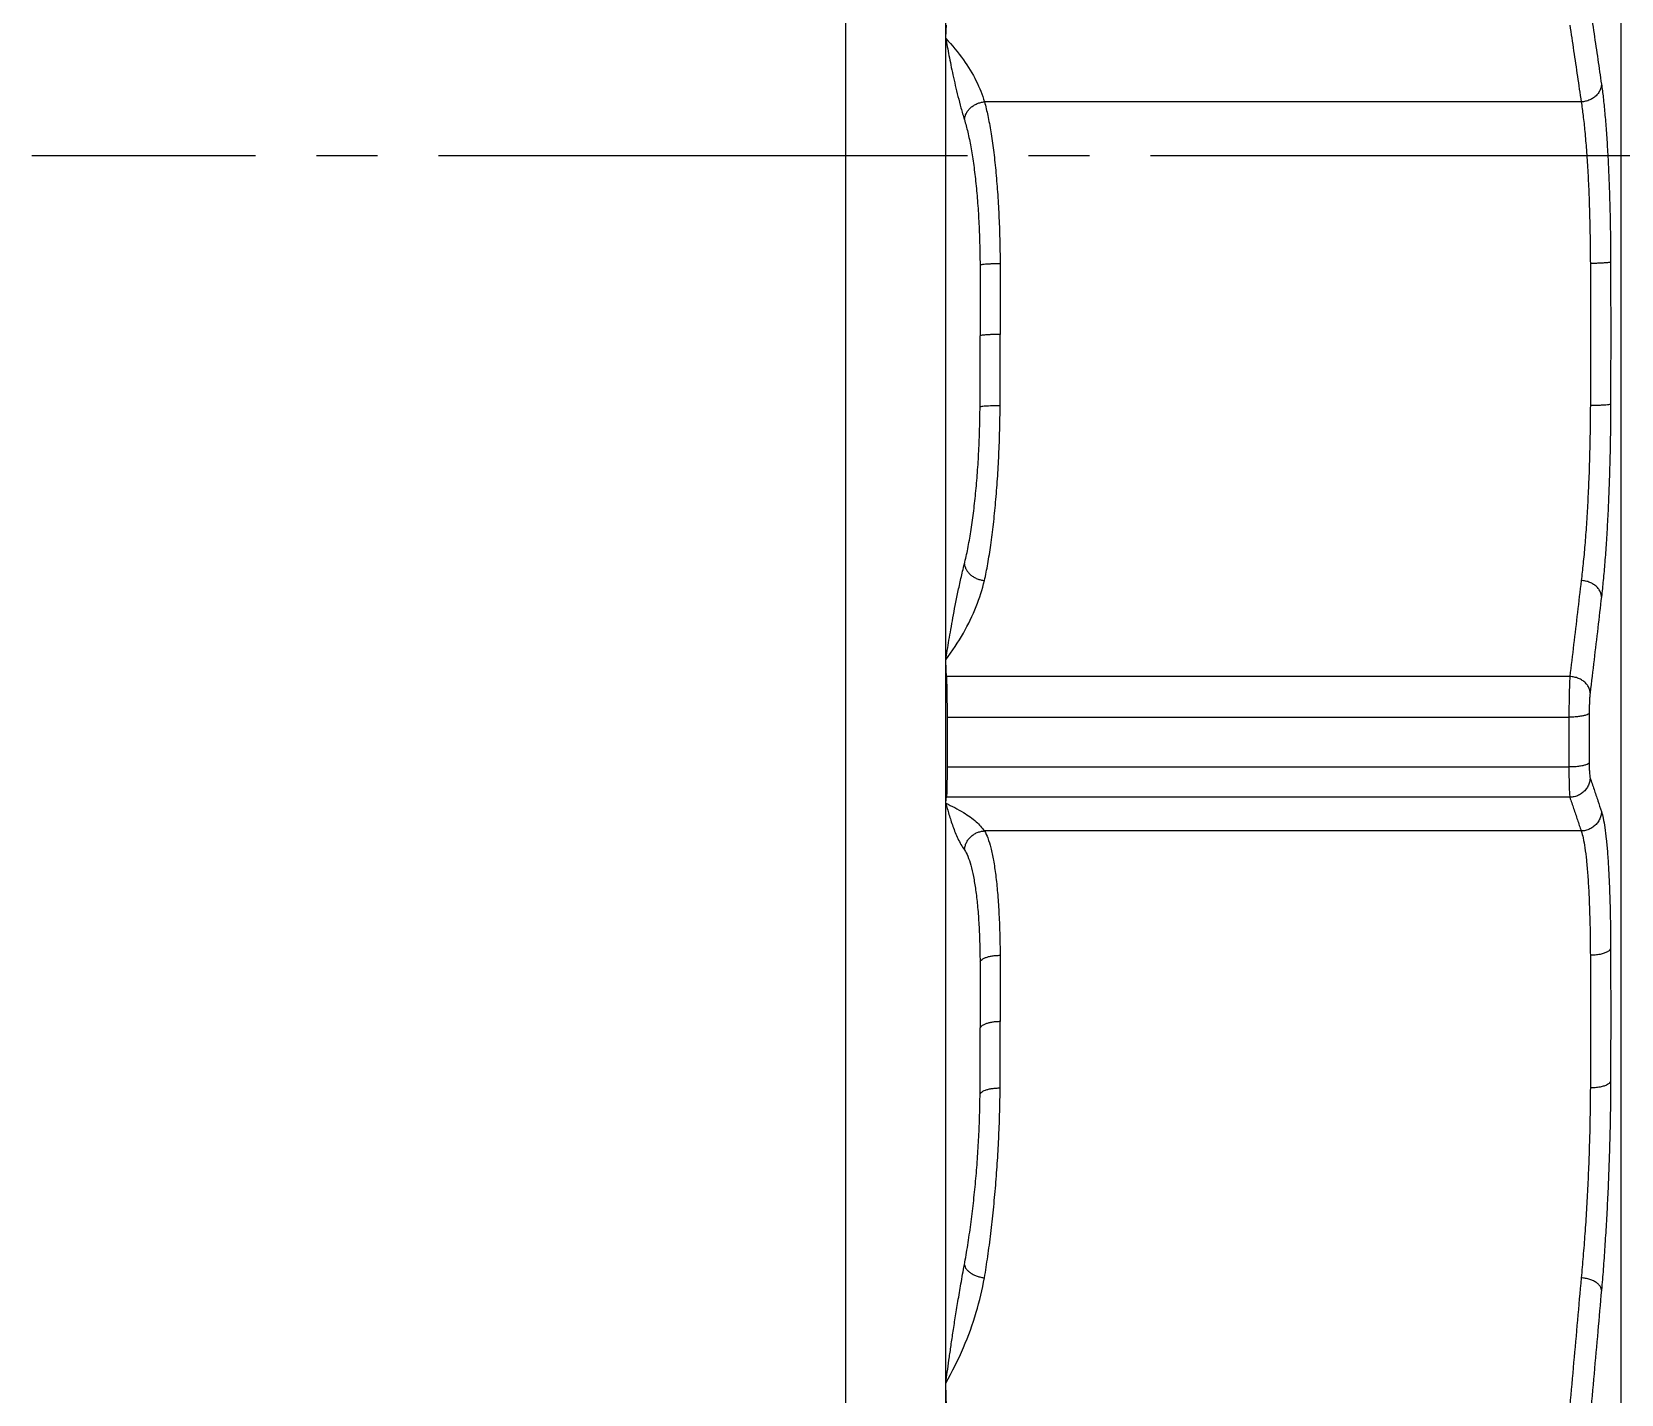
# Model space of a CAD drawing. Extents: x -19 to 350, y -1 to 245.
# Drawn here: x 257.29 to 296.36, y 149.31 to 182.8 of the extents above; entities that cross this region are included whole.
import ezdxf

# ---------------------------------------------------------------- set-up
doc = ezdxf.new("R2010")
doc.units = 0
doc.header["$MEASUREMENT"] = 0
doc.linetypes.add('CENTER', pattern=[17.5, 13, -1.5, 1.5, -1.5])
doc.layers.get('0').update_dxf_attribs({"linetype": 'CONTINUOUS'})
doc.layers.add('CENTER', color=1, linetype='CENTER')

msp = doc.modelspace()

# ---------------------------------------------------------------- linework, layer by layer
at = {"color": 7, "linetype": 'Continuous'}
for p, q in [((279.761, 116.313), (279.761, 243.066)), ((277.293, 242.6), (277.293, 116.9)), ((296.363, 125.188), (296.363, 234.217)), ((295.379, 181.077), (280.711, 181.077)), ((295.1, 166.953), (279.777, 166.953)), ((295.576, 166.052), (295.576, 164.836)), ((279.791, 165.954), (279.791, 164.729)), ((279.791, 165.954), (295.077, 165.954)), ((295.077, 165.954), (295.077, 164.729)), ((279.791, 164.729), (295.077, 164.729)), ((295.1, 163.985), (279.777, 163.985)), ((295.379, 163.156), (280.711, 163.156))]:
    msp.add_line(p, q, dxfattribs=at)
for points, knots in [([(295.599, 183.402), (295.631, 183.185), (295.694, 182.758), (295.787, 182.129), (295.848, 181.716), (295.877, 181.513)], [0, 0, 0, 0, 0.658094, 1.293507, 1.909191, 1.909191, 1.909191, 1.909191]), ([(279.761, 182.634), (279.764, 182.689), (279.769, 182.799), (279.774, 182.909), (279.777, 182.965)], [0, 0, 0, 0, 0.1648332, 0.3310737, 0.3310737, 0.3310737, 0.3310737]), ([(295.1, 182.965), (295.131, 182.754), (295.194, 182.333), (295.287, 181.704), (295.348, 181.286), (295.379, 181.077)], [0, 0, 0, 0, 0.639271, 1.275296, 1.908054, 1.908054, 1.908054, 1.908054]), ([(279.761, 182.634), (279.916, 182.469), (280.194, 182.139), (280.516, 181.614), (280.657, 181.252), (280.711, 181.077)], [0, 0, 0, 0, 0.679697, 1.289985, 1.838837, 1.838837, 1.838837, 1.838837]), ([(279.761, 182.634), (279.773, 182.567), (279.798, 182.427), (279.839, 182.21), (279.884, 181.979), (279.936, 181.734), (279.994, 181.476), (280.059, 181.206), (280.133, 180.926), (280.189, 180.737), (280.218, 180.641)], [0, 0, 0, 0, 0.204662, 0.426044, 0.662047, 0.912514, 1.177151, 1.455234, 1.745391, 2.045759, 2.045759, 2.045759, 2.045759]), ([(295.877, 181.513), (295.876, 181.481), (295.865, 181.417), (295.825, 181.326), (295.764, 181.244), (295.685, 181.175), (295.591, 181.122), (295.488, 181.088), (295.415, 181.078), (295.379, 181.077)], [0, 0, 0, 0, 0.0958261, 0.1939704, 0.2951492, 0.3994713, 0.5064683, 0.6152169, 0.7245125, 0.7245125, 0.7245125, 0.7245125]), ([(295.877, 181.513), (295.894, 181.403), (295.924, 181.166), (295.962, 180.787), (295.997, 180.363), (296.027, 179.898), (296.052, 179.398), (296.073, 178.866), (296.089, 178.307), (296.099, 177.73), (296.102, 177.339), (296.102, 177.141)], [0, 0, 0, 0, 0.333387, 0.716332, 1.142969, 1.609759, 2.112522, 2.646836, 3.207261, 3.788244, 4.380164, 4.380164, 4.380164, 4.380164]), ([(280.218, 180.641), (280.221, 180.669), (280.232, 180.724), (280.265, 180.802), (280.313, 180.875), (280.375, 180.939), (280.448, 180.994), (280.53, 181.036), (280.619, 181.065), (280.68, 181.075), (280.711, 181.077)], [0, 0, 0, 0, 0.0822591, 0.166706, 0.253577, 0.3427711, 0.4338882, 0.526297, 0.619218, 0.7118152, 0.7118152, 0.7118152, 0.7118152]), ([(280.711, 181.077), (280.742, 180.966), (280.799, 180.722), (280.871, 180.327), (280.936, 179.879), (280.99, 179.385), (281.034, 178.852), (281.067, 178.289), (281.088, 177.704), (281.094, 177.307), (281.095, 177.106)], [0, 0, 0, 0, 0.346323, 0.749909, 1.204736, 1.704244, 2.241223, 2.807998, 3.396597, 3.998885, 3.998885, 3.998885, 3.998885]), ([(295.379, 181.077), (295.397, 180.966), (295.43, 180.722), (295.472, 180.329), (295.51, 179.882), (295.542, 179.389), (295.568, 178.856), (295.587, 178.292), (295.599, 177.705), (295.603, 177.307), (295.604, 177.106)], [0, 0, 0, 0, 0.338852, 0.736498, 1.187115, 1.683972, 2.219754, 2.786719, 3.37659, 3.980825, 3.980825, 3.980825, 3.980825]), ([(280.218, 180.641), (280.249, 180.54), (280.307, 180.319), (280.38, 179.962), (280.443, 179.56), (280.497, 179.117), (280.541, 178.641), (280.574, 178.136), (280.595, 177.61), (280.601, 177.253), (280.602, 177.072)], [0, 0, 0, 0, 0.317937, 0.683982, 1.092962, 1.540199, 2.020672, 2.528658, 3.057508, 3.599609, 3.599609, 3.599609, 3.599609]), ([(280.602, 177.072), (280.61, 177.076), (280.635, 177.081), (280.68, 177.088), (280.741, 177.093), (280.816, 177.098), (280.903, 177.102), (280.997, 177.105), (281.062, 177.106), (281.095, 177.106)], [0, 0, 0, 0, 0.027801, 0.0736834, 0.1360919, 0.2126411, 0.3003362, 0.3957215, 0.4950276, 0.4950276, 0.4950276, 0.4950276]), ([(280.602, 177.072), (280.603, 176.879), (280.605, 176.491), (280.606, 175.91), (280.607, 175.522), (280.607, 175.329)], [0, 0, 0, 0, 0.581153, 1.162422, 1.743649, 1.743649, 1.743649, 1.743649]), ([(281.095, 177.106), (281.096, 176.912), (281.098, 176.524), (281.099, 175.942), (281.099, 175.554), (281.099, 175.36)], [0, 0, 0, 0, 0.582205, 1.164269, 1.746206, 1.746206, 1.746206, 1.746206]), ([(296.102, 177.141), (296.096, 177.135), (296.067, 177.131), (296.015, 177.122), (295.935, 177.116), (295.837, 177.11), (295.724, 177.107), (295.645, 177.106), (295.604, 177.106)], [0, 0, 0, 0, 0.0269332, 0.0819168, 0.162237, 0.2631467, 0.3785474, 0.5014245, 0.5014245, 0.5014245, 0.5014245]), ([(295.604, 177.106), (295.605, 176.718), (295.606, 175.942), (295.606, 174.778), (295.605, 174.001), (295.604, 173.613)], [0, 0, 0, 0, 1.164155, 2.32825, 3.492399, 3.492399, 3.492399, 3.492399]), ([(296.102, 177.141), (296.103, 176.753), (296.104, 175.976), (296.104, 174.811), (296.103, 174.035), (296.102, 173.646)], [0, 0, 0, 0, 1.164744, 2.330144, 3.494885, 3.494885, 3.494885, 3.494885]), ([(280.602, 173.585), (280.603, 173.779), (280.605, 174.166), (280.606, 174.747), (280.607, 175.135), (280.607, 175.329)], [0, 0, 0, 0, 0.581156, 1.162427, 1.743655, 1.743655, 1.743655, 1.743655]), ([(281.099, 175.36), (281.066, 175.36), (281.002, 175.359), (280.908, 175.357), (280.821, 175.354), (280.745, 175.349), (280.684, 175.344), (280.639, 175.337), (280.615, 175.332), (280.607, 175.329)], [0, 0, 0, 0, 0.0990016, 0.1941165, 0.2819802, 0.3591335, 0.4215918, 0.4671908, 0.494862, 0.494862, 0.494862, 0.494862]), ([(281.095, 173.613), (281.096, 173.807), (281.098, 174.196), (281.099, 174.778), (281.099, 175.166), (281.099, 175.36)], [0, 0, 0, 0, 0.582205, 1.164269, 1.746206, 1.746206, 1.746206, 1.746206]), ([(280.218, 169.719), (280.249, 169.843), (280.306, 170.106), (280.379, 170.521), (280.443, 170.975), (280.497, 171.459), (280.541, 171.969), (280.574, 172.498), (280.595, 173.039), (280.601, 173.403), (280.602, 173.585)], [0, 0, 0, 0, 0.382464, 0.806379, 1.265693, 1.755139, 2.269165, 2.801557, 3.345247, 3.892333, 3.892333, 3.892333, 3.892333]), ([(280.602, 173.585), (280.61, 173.589), (280.635, 173.593), (280.68, 173.6), (280.741, 173.605), (280.816, 173.609), (280.903, 173.612), (280.997, 173.613), (281.062, 173.614), (281.095, 173.613)], [0, 0, 0, 0, 0.0277291, 0.0735434, 0.1358917, 0.2123912, 0.3000494, 0.3954119, 0.4947102, 0.4947102, 0.4947102, 0.4947102]), ([(280.711, 169.312), (280.741, 169.448), (280.798, 169.738), (280.87, 170.198), (280.935, 170.703), (280.989, 171.244), (281.034, 171.814), (281.067, 172.405), (281.088, 173.007), (281.094, 173.411), (281.095, 173.613)], [0, 0, 0, 0, 0.417468, 0.885476, 1.396668, 1.943512, 2.518045, 3.11203, 3.717105, 4.32491, 4.32491, 4.32491, 4.32491]), ([(295.604, 173.613), (295.603, 173.41), (295.599, 173.005), (295.587, 172.401), (295.567, 171.81), (295.541, 171.24), (295.509, 170.699), (295.472, 170.196), (295.429, 169.737), (295.396, 169.448), (295.379, 169.312)], [0, 0, 0, 0, 0.60986, 1.216446, 1.810908, 2.384494, 2.92882, 3.435963, 3.898373, 4.309199, 4.309199, 4.309199, 4.309199]), ([(296.102, 173.646), (296.096, 173.64), (296.067, 173.636), (296.015, 173.627), (295.935, 173.622), (295.837, 173.617), (295.724, 173.614), (295.645, 173.613), (295.604, 173.613)], [0, 0, 0, 0, 0.0268902, 0.0818326, 0.1621176, 0.2630006, 0.3783847, 0.5012563, 0.5012563, 0.5012563, 0.5012563]), ([(296.102, 173.646), (296.102, 173.447), (296.099, 173.049), (296.089, 172.456), (296.073, 171.873), (296.052, 171.308), (296.026, 170.766), (295.996, 170.252), (295.961, 169.771), (295.923, 169.328), (295.893, 169.046), (295.877, 168.912)], [0, 0, 0, 0, 0.598011, 1.194557, 1.779586, 2.347121, 2.891268, 3.407228, 3.890507, 4.337414, 4.741579, 4.741579, 4.741579, 4.741579]), ([(279.761, 167.366), (279.773, 167.443), (279.798, 167.602), (279.839, 167.85), (279.885, 168.117), (279.936, 168.403), (279.994, 168.706), (280.059, 169.029), (280.133, 169.369), (280.189, 169.6), (280.218, 169.719)], [0, 0, 0, 0, 0.23167, 0.483821, 0.754576, 1.044371, 1.353645, 1.682553, 2.030746, 2.397594, 2.397594, 2.397594, 2.397594]), ([(280.218, 169.719), (280.221, 169.694), (280.232, 169.644), (280.265, 169.572), (280.314, 169.505), (280.375, 169.445), (280.449, 169.394), (280.531, 169.354), (280.619, 169.326), (280.68, 169.315), (280.711, 169.312)], [0, 0, 0, 0, 0.0750715, 0.1534236, 0.2355755, 0.3214933, 0.4106633, 0.5022016, 0.5949771, 0.687736, 0.687736, 0.687736, 0.687736]), ([(279.761, 167.366), (279.918, 167.576), (280.199, 167.995), (280.519, 168.65), (280.658, 169.096), (280.711, 169.312)], [0, 0, 0, 0, 0.785034, 1.510307, 2.179537, 2.179537, 2.179537, 2.179537]), ([(295.379, 169.312), (295.348, 169.052), (295.287, 168.529), (295.194, 167.742), (295.131, 167.216), (295.1, 166.953)], [0, 0, 0, 0, 0.787918, 1.579875, 2.375847, 2.375847, 2.375847, 2.375847]), ([(295.877, 168.912), (295.876, 168.941), (295.865, 169), (295.825, 169.083), (295.763, 169.158), (295.684, 169.221), (295.591, 169.269), (295.488, 169.301), (295.415, 169.311), (295.379, 169.312)], [0, 0, 0, 0, 0.0870742, 0.1777785, 0.2733711, 0.3740797, 0.4792016, 0.5873302, 0.6966226, 0.6966226, 0.6966226, 0.6966226]), ([(295.877, 168.912), (295.848, 168.659), (295.787, 168.143), (295.694, 167.356), (295.631, 166.823), (295.599, 166.552)], [0, 0, 0, 0, 0.766801, 1.557904, 2.376968, 2.376968, 2.376968, 2.376968]), ([(279.777, 166.953), (279.774, 167.022), (279.769, 167.16), (279.764, 167.298), (279.761, 167.366)], [0, 0, 0, 0, 0.2077167, 0.41367, 0.41367, 0.41367, 0.41367]), ([(279.777, 166.953), (279.778, 166.91), (279.781, 166.817), (279.785, 166.668), (279.788, 166.501), (279.79, 166.323), (279.791, 166.139), (279.791, 166.016), (279.791, 165.954)], [0, 0, 0, 0, 0.1284413, 0.2795752, 0.4481756, 0.6284147, 0.8140677, 0.9987251, 0.9987251, 0.9987251, 0.9987251]), ([(295.1, 166.953), (295.098, 166.91), (295.093, 166.817), (295.088, 166.668), (295.083, 166.501), (295.08, 166.323), (295.078, 166.139), (295.077, 166.016), (295.077, 165.954)], [0, 0, 0, 0, 0.1286314, 0.2798503, 0.4483319, 0.6285266, 0.8142431, 0.9989525, 0.9989525, 0.9989525, 0.9989525]), ([(295.599, 166.552), (295.597, 166.581), (295.586, 166.64), (295.546, 166.723), (295.485, 166.798), (295.406, 166.861), (295.312, 166.909), (295.209, 166.942), (295.137, 166.951), (295.1, 166.953)], [0, 0, 0, 0, 0.087176, 0.1779894, 0.2737051, 0.3745514, 0.4798218, 0.588102, 0.6975402, 0.6975402, 0.6975402, 0.6975402]), ([(295.599, 166.552), (295.596, 166.526), (295.59, 166.468), (295.584, 166.376), (295.579, 166.272), (295.576, 166.163), (295.576, 166.089), (295.576, 166.052)], [0, 0, 0, 0, 0.0787975, 0.1733296, 0.2786307, 0.3896126, 0.5003239, 0.5003239, 0.5003239, 0.5003239]), ([(295.576, 166.052), (295.571, 166.041), (295.544, 166.02), (295.489, 165.999), (295.41, 165.98), (295.311, 165.966), (295.198, 165.956), (295.118, 165.954), (295.077, 165.954)], [0, 0, 0, 0, 0.0361788, 0.0954554, 0.1779414, 0.2798527, 0.3955915, 0.5185006, 0.5185006, 0.5185006, 0.5185006]), ([(279.791, 164.729), (279.791, 164.67), (279.791, 164.558), (279.79, 164.397), (279.788, 164.257), (279.785, 164.14), (279.782, 164.052), (279.779, 164.004), (279.777, 163.985)], [0, 0, 0, 0, 0.1761649, 0.3382225, 0.4805803, 0.5983264, 0.6874032, 0.7447671, 0.7447671, 0.7447671, 0.7447671]), ([(295.576, 164.836), (295.572, 164.824), (295.545, 164.801), (295.49, 164.778), (295.41, 164.757), (295.311, 164.741), (295.198, 164.731), (295.118, 164.729), (295.077, 164.729)], [0, 0, 0, 0, 0.0378548, 0.0980067, 0.1809487, 0.2830744, 0.3988875, 0.5218053, 0.5218053, 0.5218053, 0.5218053]), ([(295.077, 164.729), (295.077, 164.67), (295.078, 164.558), (295.08, 164.397), (295.083, 164.257), (295.087, 164.14), (295.092, 164.052), (295.097, 164.004), (295.1, 163.985)], [0, 0, 0, 0, 0.1761932, 0.3382171, 0.4804643, 0.5982746, 0.6875453, 0.7451833, 0.7451833, 0.7451833, 0.7451833]), ([(295.576, 164.836), (295.576, 164.801), (295.576, 164.734), (295.579, 164.642), (295.584, 164.565), (295.59, 164.507), (295.595, 164.475), (295.599, 164.463)], [0, 0, 0, 0, 0.1046962, 0.198874, 0.2774938, 0.3367937, 0.3738892, 0.3738892, 0.3738892, 0.3738892]), ([(295.599, 164.463), (295.597, 164.427), (295.587, 164.356), (295.547, 164.255), (295.487, 164.164), (295.407, 164.088), (295.314, 164.031), (295.21, 163.994), (295.137, 163.985), (295.1, 163.985)], [0, 0, 0, 0, 0.1071226, 0.2148259, 0.3231623, 0.4320646, 0.5413603, 0.6508046, 0.7601256, 0.7601256, 0.7601256, 0.7601256]), ([(295.599, 164.463), (295.631, 164.368), (295.694, 164.18), (295.787, 163.904), (295.848, 163.722), (295.877, 163.633)], [0, 0, 0, 0, 0.3019008, 0.593291, 0.87553, 0.87553, 0.87553, 0.87553]), ([(279.761, 163.839), (279.764, 163.863), (279.769, 163.912), (279.774, 163.96), (279.777, 163.985)], [0, 0, 0, 0, 0.0727143, 0.1460502, 0.1460502, 0.1460502, 0.1460502]), ([(279.761, 163.839), (279.909, 163.77), (280.17, 163.635), (280.496, 163.409), (280.653, 163.238), (280.711, 163.156)], [0, 0, 0, 0, 0.490472, 0.88042, 1.181759, 1.181759, 1.181759, 1.181759]), ([(279.761, 163.839), (279.773, 163.795), (279.798, 163.703), (279.838, 163.562), (279.884, 163.416), (279.935, 163.267), (279.992, 163.117), (280.057, 162.968), (280.13, 162.824), (280.188, 162.734), (280.218, 162.691)], [0, 0, 0, 0, 0.138674, 0.285786, 0.43902, 0.597203, 0.758836, 0.921898, 1.083758, 1.24151, 1.24151, 1.24151, 1.24151]), ([(295.1, 163.985), (295.131, 163.892), (295.194, 163.707), (295.287, 163.431), (295.348, 163.247), (295.379, 163.156)], [0, 0, 0, 0, 0.2930943, 0.5845904, 0.8744748, 0.8744748, 0.8744748, 0.8744748]), ([(295.877, 163.633), (295.876, 163.598), (295.865, 163.526), (295.826, 163.425), (295.765, 163.335), (295.686, 163.259), (295.592, 163.202), (295.488, 163.165), (295.415, 163.156), (295.379, 163.156)], [0, 0, 0, 0, 0.1069815, 0.2145394, 0.322727, 0.4314791, 0.5406258, 0.6499247, 0.7591057, 0.7591057, 0.7591057, 0.7591057]), ([(295.877, 163.633), (295.895, 163.579), (295.927, 163.449), (295.964, 163.223), (295.998, 162.941), (296.028, 162.606), (296.053, 162.22), (296.074, 161.788), (296.089, 161.313), (296.099, 160.803), (296.102, 160.45), (296.102, 160.269)], [0, 0, 0, 0, 0.170743, 0.400487, 0.685593, 1.023463, 1.411033, 1.844995, 2.321108, 2.834873, 3.377866, 3.377866, 3.377866, 3.377866]), ([(280.218, 162.691), (280.221, 162.722), (280.232, 162.782), (280.264, 162.869), (280.312, 162.948), (280.374, 163.018), (280.448, 163.075), (280.53, 163.119), (280.619, 163.147), (280.68, 163.155), (280.711, 163.156)], [0, 0, 0, 0, 0.0912555, 0.1831056, 0.275473, 0.3682115, 0.4611259, 0.5539983, 0.6466161, 0.7388005, 0.7388005, 0.7388005, 0.7388005]), ([(280.711, 163.156), (280.744, 163.103), (280.804, 162.967), (280.875, 162.725), (280.938, 162.418), (280.992, 162.05), (281.035, 161.627), (281.068, 161.154), (281.088, 160.64), (281.094, 160.284), (281.095, 160.1)], [0, 0, 0, 0, 0.188614, 0.440762, 0.755276, 1.128669, 1.556025, 2.031454, 2.548374, 3.099699, 3.099699, 3.099699, 3.099699]), ([(295.379, 163.156), (295.399, 163.101), (295.433, 162.964), (295.475, 162.725), (295.511, 162.419), (295.543, 162.052), (295.568, 161.63), (295.587, 161.157), (295.6, 160.642), (295.603, 160.285), (295.604, 160.1)], [0, 0, 0, 0, 0.176071, 0.419947, 0.729012, 1.099012, 1.52465, 1.999849, 2.517715, 3.070776, 3.070776, 3.070776, 3.070776]), ([(280.218, 162.691), (280.252, 162.644), (280.312, 162.521), (280.383, 162.302), (280.445, 162.025), (280.499, 161.696), (280.542, 161.317), (280.575, 160.894), (280.595, 160.432), (280.601, 160.112), (280.602, 159.947)], [0, 0, 0, 0, 0.175786, 0.406111, 0.689885, 1.024693, 1.407252, 1.833365, 2.297754, 2.793949, 2.793949, 2.793949, 2.793949]), ([(296.102, 160.269), (296.098, 160.253), (296.075, 160.218), (296.018, 160.179), (295.938, 160.146), (295.838, 160.12), (295.724, 160.104), (295.645, 160.101), (295.604, 160.1)], [0, 0, 0, 0, 0.0510694, 0.1189992, 0.2061989, 0.3103858, 0.426934, 0.5499433, 0.5499433, 0.5499433, 0.5499433]), ([(296.102, 160.269), (296.103, 159.907), (296.104, 159.182), (296.104, 158.094), (296.103, 157.369), (296.102, 157.007)], [0, 0, 0, 0, 1.087275, 2.175157, 3.26242, 3.26242, 3.26242, 3.26242]), ([(280.602, 159.947), (280.608, 159.96), (280.63, 159.986), (280.677, 160.018), (280.739, 160.046), (280.815, 160.069), (280.902, 160.087), (280.997, 160.098), (281.062, 160.1), (281.095, 160.1)], [0, 0, 0, 0, 0.0442913, 0.1002095, 0.1686831, 0.2486895, 0.3380997, 0.4341055, 0.5334888, 0.5334888, 0.5334888, 0.5334888]), ([(280.602, 159.947), (280.603, 159.766), (280.605, 159.404), (280.606, 158.861), (280.607, 158.5), (280.607, 158.319)], [0, 0, 0, 0, 0.542491, 1.085094, 1.627658, 1.627658, 1.627658, 1.627658]), ([(281.095, 160.1), (281.096, 159.919), (281.098, 159.557), (281.099, 159.014), (281.099, 158.651), (281.099, 158.47)], [0, 0, 0, 0, 0.54348, 1.086828, 1.630056, 1.630056, 1.630056, 1.630056]), ([(295.604, 160.1), (295.605, 159.738), (295.606, 159.014), (295.606, 157.927), (295.605, 157.203), (295.604, 156.84)], [0, 0, 0, 0, 1.08672, 2.173384, 3.260099, 3.260099, 3.260099, 3.260099]), ([(280.602, 156.691), (280.603, 156.872), (280.605, 157.234), (280.606, 157.776), (280.607, 158.138), (280.607, 158.319)], [0, 0, 0, 0, 0.542507, 1.085118, 1.627686, 1.627686, 1.627686, 1.627686]), ([(281.099, 158.47), (281.066, 158.47), (281.001, 158.468), (280.907, 158.458), (280.82, 158.441), (280.744, 158.418), (280.681, 158.39), (280.635, 158.358), (280.613, 158.332), (280.607, 158.319)], [0, 0, 0, 0, 0.0990648, 0.1947546, 0.2842646, 0.3648183, 0.4332772, 0.4888016, 0.5328595, 0.5328595, 0.5328595, 0.5328595]), ([(281.095, 156.84), (281.096, 157.021), (281.098, 157.384), (281.099, 157.927), (281.099, 158.289), (281.099, 158.47)], [0, 0, 0, 0, 0.54348, 1.086828, 1.630056, 1.630056, 1.630056, 1.630056]), ([(280.218, 152.496), (280.248, 152.655), (280.304, 152.984), (280.377, 153.488), (280.441, 154.011), (280.496, 154.547), (280.54, 155.089), (280.573, 155.631), (280.595, 156.165), (280.601, 156.518), (280.602, 156.691)], [0, 0, 0, 0, 0.486985, 0.998525, 1.527657, 2.068514, 2.614985, 3.160373, 3.697305, 4.217869, 4.217869, 4.217869, 4.217869]), ([(280.602, 156.691), (280.608, 156.704), (280.63, 156.731), (280.677, 156.762), (280.739, 156.79), (280.815, 156.812), (280.902, 156.828), (280.997, 156.838), (281.062, 156.84), (281.095, 156.84)], [0, 0, 0, 0, 0.0440852, 0.0997479, 0.1679707, 0.2477601, 0.3370047, 0.432907, 0.5322552, 0.5322552, 0.5322552, 0.5322552]), ([(280.711, 152.174), (280.74, 152.349), (280.796, 152.71), (280.869, 153.268), (280.933, 153.851), (280.989, 154.45), (281.033, 155.057), (281.066, 155.661), (281.088, 156.256), (281.094, 156.648), (281.095, 156.84)], [0, 0, 0, 0, 0.532505, 1.098038, 1.68745, 2.291982, 2.902823, 3.511237, 4.108702, 4.686999, 4.686999, 4.686999, 4.686999]), ([(295.604, 156.84), (295.603, 156.647), (295.599, 156.254), (295.587, 155.658), (295.567, 155.052), (295.541, 154.445), (295.509, 153.847), (295.471, 153.265), (295.428, 152.709), (295.396, 152.348), (295.379, 152.174)], [0, 0, 0, 0, 0.580279, 1.179332, 1.788432, 2.398611, 3.000948, 3.586675, 4.147051, 4.673715, 4.673715, 4.673715, 4.673715]), ([(296.102, 157.007), (296.098, 156.99), (296.075, 156.955), (296.018, 156.917), (295.938, 156.884), (295.838, 156.859), (295.724, 156.844), (295.645, 156.84), (295.604, 156.84)], [0, 0, 0, 0, 0.0509669, 0.1187451, 0.2057972, 0.3098658, 0.4263385, 0.549322, 0.549322, 0.549322, 0.549322]), ([(296.102, 157.007), (296.102, 156.818), (296.099, 156.433), (296.088, 155.851), (296.073, 155.26), (296.052, 154.668), (296.026, 154.08), (295.995, 153.502), (295.96, 152.94), (295.922, 152.397), (295.893, 152.043), (295.877, 151.871)], [0, 0, 0, 0, 0.567791, 1.153382, 1.746772, 2.341676, 2.931757, 3.51174, 4.076676, 4.622652, 5.142526, 5.142526, 5.142526, 5.142526]), ([(279.761, 149.587), (279.773, 149.677), (279.798, 149.864), (279.839, 150.157), (279.885, 150.477), (279.936, 150.823), (279.994, 151.198), (280.06, 151.602), (280.134, 152.038), (280.189, 152.34), (280.218, 152.496)], [0, 0, 0, 0, 0.270204, 0.567078, 0.889336, 1.238603, 1.616805, 2.025922, 2.467813, 2.944585, 2.944585, 2.944585, 2.944585]), ([(280.218, 152.496), (280.221, 152.477), (280.233, 152.439), (280.266, 152.385), (280.315, 152.334), (280.377, 152.288), (280.45, 152.247), (280.532, 152.214), (280.62, 152.188), (280.68, 152.177), (280.711, 152.174)], [0, 0, 0, 0, 0.0562753, 0.1187918, 0.1887315, 0.2660763, 0.3499276, 0.4387789, 0.5307283, 0.6236521, 0.6236521, 0.6236521, 0.6236521]), ([(279.761, 149.587), (279.921, 149.869), (280.205, 150.435), (280.522, 151.304), (280.658, 151.888), (280.711, 152.174)], [0, 0, 0, 0, 0.971948, 1.89547, 2.767235, 2.767235, 2.767235, 2.767235]), ([(295.379, 152.174), (295.348, 151.827), (295.287, 151.132), (295.194, 150.087), (295.131, 149.388), (295.1, 149.038)], [0, 0, 0, 0, 1.044033, 2.093388, 3.148032, 3.148032, 3.148032, 3.148032]), ([(295.877, 151.871), (295.876, 151.892), (295.864, 151.937), (295.822, 151.998), (295.761, 152.053), (295.682, 152.1), (295.589, 152.137), (295.487, 152.163), (295.415, 152.171), (295.379, 152.174)], [0, 0, 0, 0, 0.0643429, 0.1361537, 0.2179365, 0.3098386, 0.4103274, 0.5167832, 0.6259507, 0.6259507, 0.6259507, 0.6259507]), ([(295.877, 151.871), (295.848, 151.533), (295.787, 150.848), (295.694, 149.803), (295.631, 149.094), (295.599, 148.734)], [0, 0, 0, 0, 1.015894, 2.063959, 3.149042, 3.149042, 3.149042, 3.149042]), ([(279.777, 149.038), (279.774, 149.13), (279.769, 149.313), (279.764, 149.496), (279.761, 149.587)], [0, 0, 0, 0, 0.2759682, 0.5495938, 0.5495938, 0.5495938, 0.5495938])]:
    msp.add_open_spline(points, degree=3, knots=knots, dxfattribs=at)
at = {"layer": 'CENTER', "color": 1, "linetype": 'CENTER'}
msp.add_line((350.293, 179.75), (257.293, 179.75), dxfattribs=at)

doc.saveas('drawing.dxf')
